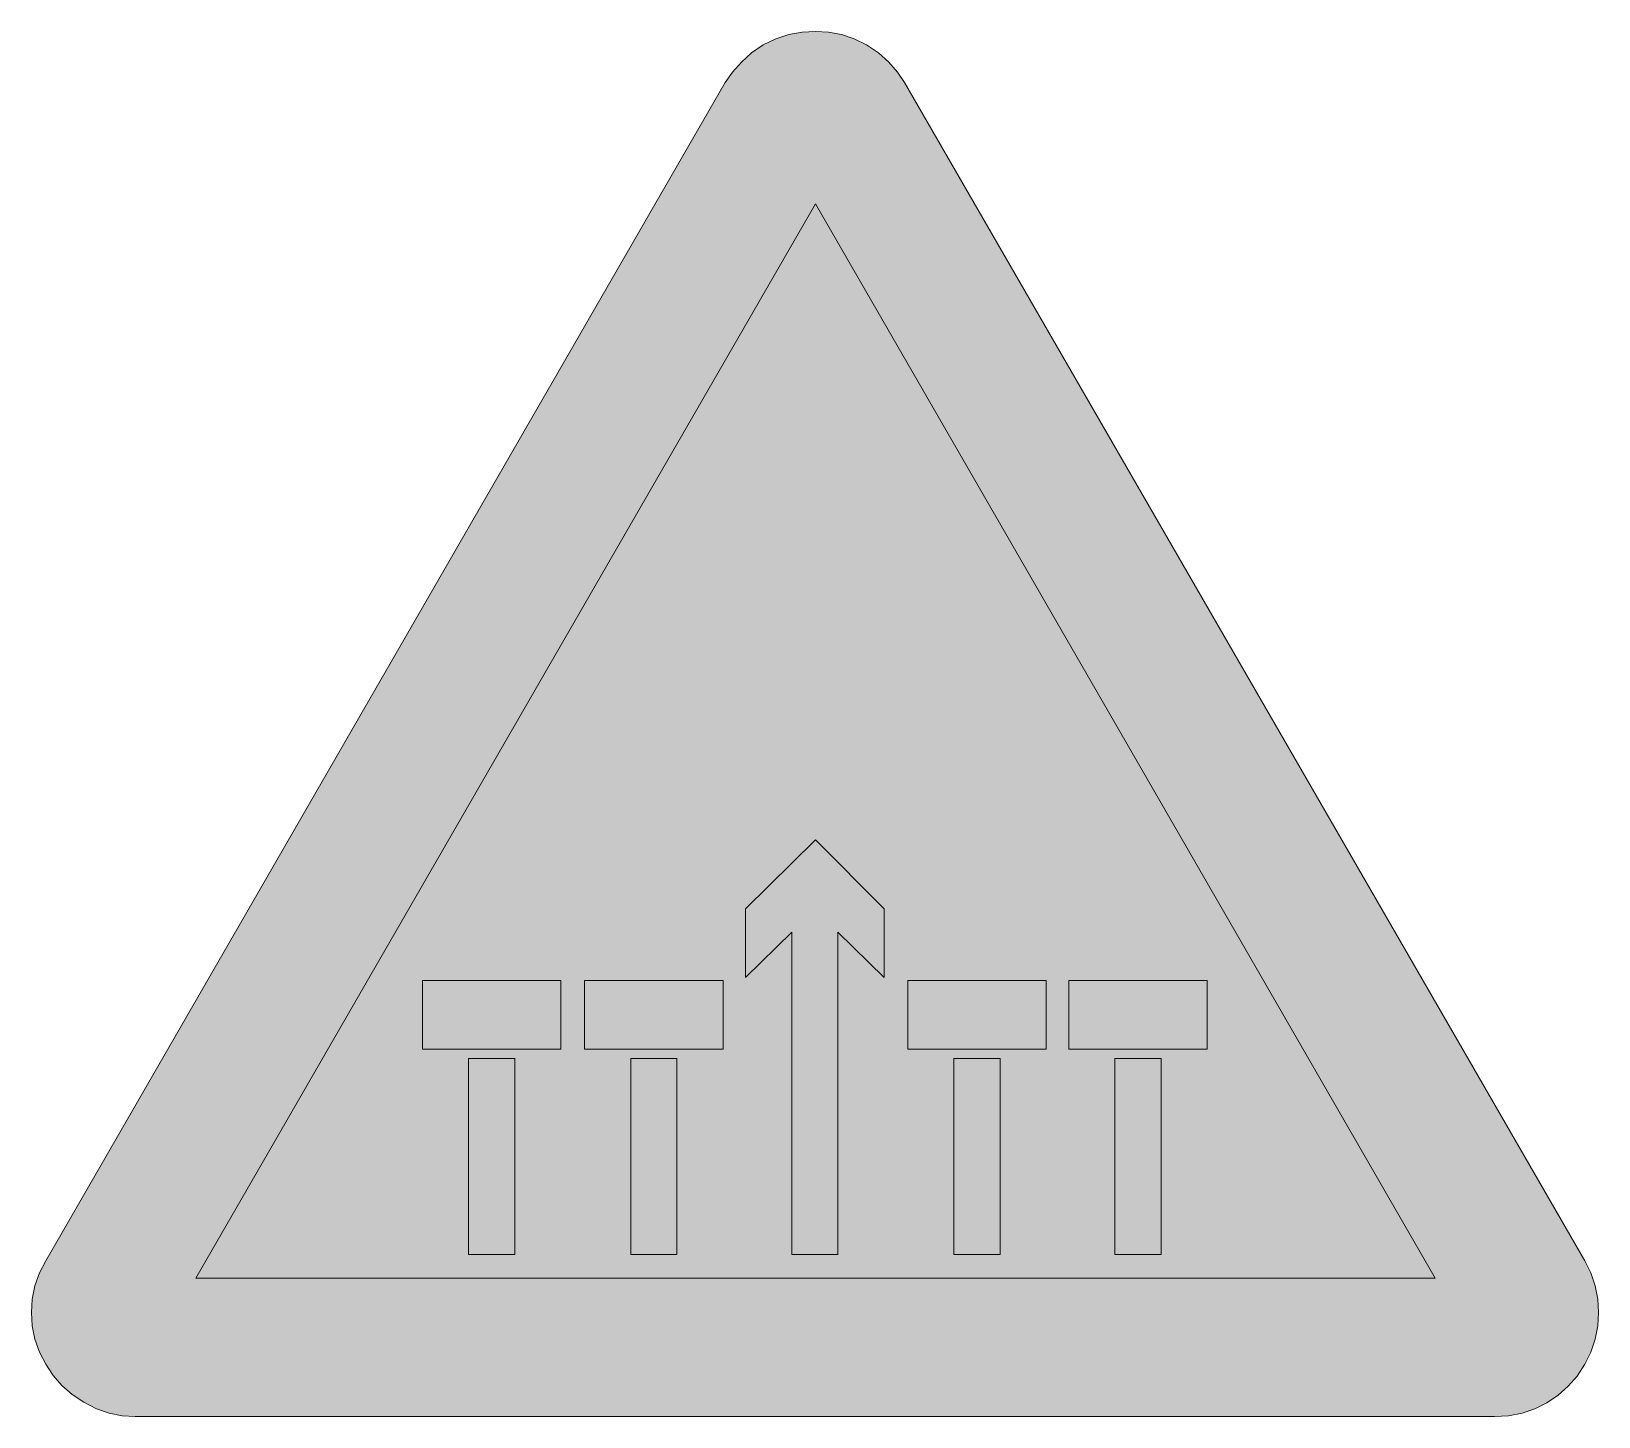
# Model space of a CAD drawing. Header units: metres. Extents: x 147 to 422, y 13 to 256.
import ezdxf

# ---------------------------------------------------------------- set-up
doc = ezdxf.new("R2010")
doc.units = ezdxf.units.M
for name, color, linetype, true_color in [('FILL_BLACK_000000', 7, 'Continuous', 0x000000), ('FILL_RED_FF0000', 7, 'Continuous', 0xff0000), ('FILL_WHITE_FFFFFF', 7, 'Continuous', 0xffffff)]:
    doc.layers.add(name, color=color, linetype=linetype, true_color=true_color)

msp = doc.modelspace()

# ---------------------------------------------------------------- hatches: boundary and pattern name
at = {"layer": 'FILL_BLACK_000000', "true_color": 0x000000}
h = msp.add_hatch(color=7, dxfattribs=at)
h.dxf.hatch_style = 1
h.paths.add_polyline_path([(296.82, 101.88), (296.82, 89.82), (288.72, 97.74), (288.72, 41.22), (280.62, 41.22), (280.62, 97.74), (272.52, 89.82), (272.52, 101.88), (284.76, 113.94), (296.82, 101.88)])
h = msp.add_hatch(color=7, dxfattribs=at)
h.dxf.hatch_style = 1
h.paths.add_polyline_path([(232.02, 75.6), (232.02, 41.22), (223.92, 41.22), (223.92, 75.6), (232.02, 75.6)])
h = msp.add_hatch(color=7, dxfattribs=at)
h.dxf.hatch_style = 1
h.paths.add_polyline_path([(260.46, 75.6), (260.46, 41.22), (252.36, 41.22), (252.36, 75.6), (260.46, 75.6)])
h = msp.add_hatch(color=7, dxfattribs=at)
h.dxf.hatch_style = 1
h.paths.add_polyline_path([(317.16, 75.6), (317.16, 41.22), (309.06, 41.22), (309.06, 75.6), (317.16, 75.6)])
h = msp.add_hatch(color=7, dxfattribs=at)
h.dxf.hatch_style = 1
h.paths.add_polyline_path([(345.42, 75.6), (345.42, 41.22), (337.32, 41.22), (337.32, 75.6), (345.42, 75.6)])
at = {"layer": 'FILL_RED_FF0000', "true_color": 0xff0000}
h = msp.add_hatch(color=7, dxfattribs=at)
h.dxf.hatch_style = 1
h.paths.add_polyline_path([(420.82, 37.99), (421.58, 35.73), (422.04, 33.41), (422.19, 31.05), (422.04, 28.69), (421.58, 26.37), (420.82, 24.11), (419.76, 21.96), (418.42, 19.91), (416.85, 18.1), (415.08, 16.52), (413.12, 15.21), (411, 14.17), (408.75, 13.4), (406.38, 12.94), (403.92, 12.78), (165.42, 12.78), (163.13, 12.92), (160.85, 13.37), (158.61, 14.15), (156.42, 15.3), (154.37, 16.64), (152.55, 18.23), (151, 20.01), (149.76, 21.96), (148.64, 24.11), (147.84, 26.37), (147.36, 28.69), (147.2, 31.05), (147.36, 33.41), (147.84, 35.73), (148.64, 37.99), (149.76, 40.14), (268.92, 246.78), (270.24, 248.63), (271.78, 250.38), (273.55, 251.99), (275.58, 253.44), (277.8, 254.49), (280.1, 255.22), (282.44, 255.64), (284.76, 255.78), (287.05, 255.64), (289.33, 255.22), (291.57, 254.49), (293.76, 253.44), (295.81, 251.99), (297.63, 250.38), (299.18, 248.63), (300.42, 246.78), (419.76, 40.14), (420.82, 37.99)])
h = msp.add_hatch(color=7, dxfattribs=at)
h.dxf.hatch_style = 1
h.paths.add_polyline_path([(240.12, 89.28), (240.12, 77.22), (215.82, 77.22), (215.82, 89.28), (240.12, 89.28)])
h = msp.add_hatch(color=7, dxfattribs=at)
h.dxf.hatch_style = 1
h.paths.add_polyline_path([(268.56, 89.28), (268.56, 77.22), (244.26, 77.22), (244.26, 89.28), (268.56, 89.28)])
h = msp.add_hatch(color=7, dxfattribs=at)
h.dxf.hatch_style = 1
h.paths.add_polyline_path([(325.26, 89.28), (325.26, 77.22), (300.96, 77.22), (300.96, 89.28), (325.26, 89.28)])
h = msp.add_hatch(color=7, dxfattribs=at)
h.dxf.hatch_style = 1
h.paths.add_polyline_path([(353.52, 89.28), (353.52, 77.22), (329.22, 77.22), (329.22, 89.28), (353.52, 89.28)])
at = {"layer": 'FILL_WHITE_FFFFFF', "true_color": 0xffffff}
h = msp.add_hatch(color=7, dxfattribs=at)
h.dxf.hatch_style = 1
h.paths.add_polyline_path([(176.04, 37.08), (284.76, 225.54), (393.48, 37.08), (176.04, 37.08)])

# ---------------------------------------------------------------- linework, layer by layer
at = {"layer": 'FILL_BLACK_000000', "lineweight": 0, "true_color": 0x000000}
for points in [[(296.82, 101.88), (296.82, 89.82), (288.72, 97.74), (288.72, 41.22), (280.62, 41.22), (280.62, 97.74), (272.52, 89.82), (272.52, 101.88), (284.76, 113.94)], [(232.02, 75.6), (232.02, 41.22), (223.92, 41.22), (223.92, 75.6)], [(260.46, 75.6), (260.46, 41.22), (252.36, 41.22), (252.36, 75.6)], [(317.16, 75.6), (317.16, 41.22), (309.06, 41.22), (309.06, 75.6)], [(345.42, 75.6), (345.42, 41.22), (337.32, 41.22), (337.32, 75.6)]]:
    msp.add_lwpolyline(points, close=True, dxfattribs=at)
at = {"layer": 'FILL_RED_FF0000', "lineweight": 0, "true_color": 0xff0000}
for points in [[(420.82, 37.99), (421.58, 35.73), (422.04, 33.41), (422.19, 31.05), (422.04, 28.69), (421.58, 26.37), (420.82, 24.11), (419.76, 21.96), (418.42, 19.91), (416.85, 18.1), (415.08, 16.52), (413.12, 15.21), (411, 14.17), (408.75, 13.4), (406.38, 12.94), (403.92, 12.78), (165.42, 12.78), (163.13, 12.92), (160.85, 13.37), (158.61, 14.15), (156.42, 15.3), (154.37, 16.64), (152.55, 18.23), (151, 20.01), (149.76, 21.96), (148.64, 24.11), (147.84, 26.37), (147.36, 28.69), (147.2, 31.05), (147.36, 33.41), (147.84, 35.73), (148.64, 37.99), (149.76, 40.14), (268.92, 246.78), (270.24, 248.63), (271.78, 250.38), (273.55, 251.99), (275.58, 253.44), (277.8, 254.49), (280.1, 255.22), (282.44, 255.64), (284.76, 255.78), (287.05, 255.64), (289.33, 255.22), (291.57, 254.49), (293.76, 253.44), (295.81, 251.99), (297.63, 250.38), (299.18, 248.63), (300.42, 246.78), (419.76, 40.14)], [(240.12, 89.28), (240.12, 77.22), (215.82, 77.22), (215.82, 89.28)], [(268.56, 89.28), (268.56, 77.22), (244.26, 77.22), (244.26, 89.28)], [(325.26, 89.28), (325.26, 77.22), (300.96, 77.22), (300.96, 89.28)], [(353.52, 89.28), (353.52, 77.22), (329.22, 77.22), (329.22, 89.28)]]:
    msp.add_lwpolyline(points, close=True, dxfattribs=at)
at = {"layer": 'FILL_WHITE_FFFFFF', "lineweight": 0, "true_color": 0xff0000}
msp.add_lwpolyline([(176.04, 37.08), (284.76, 225.54), (393.48, 37.08)], close=True, dxfattribs=at)

doc.saveas('drawing.dxf')
